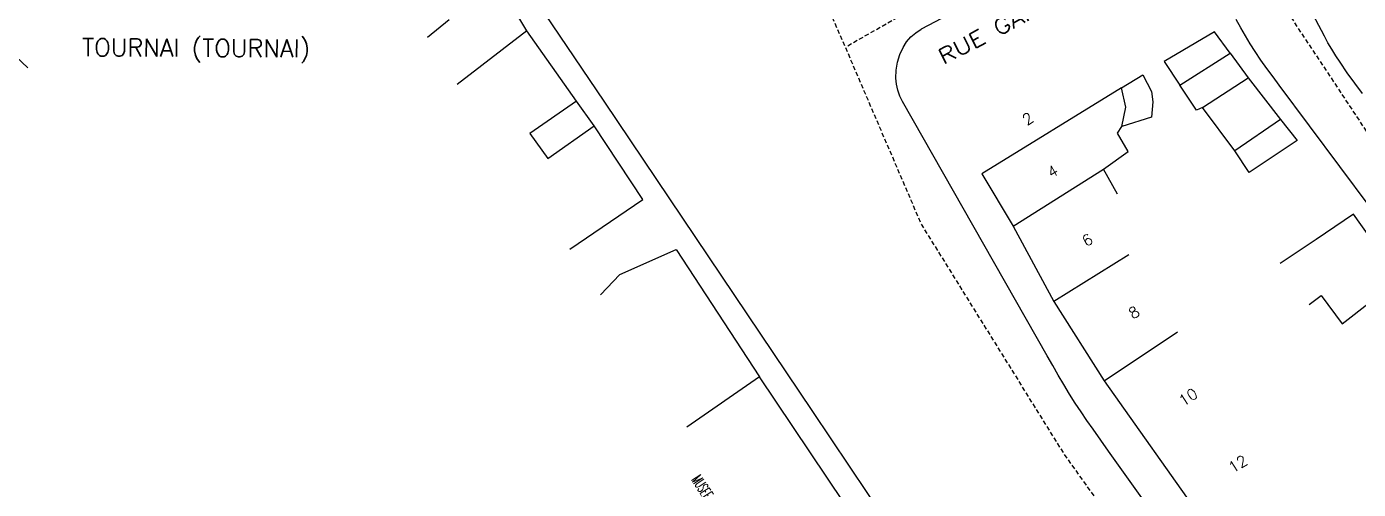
# Model space of a CAD drawing. Header units: millimetres. Extents: x 80000 to 81000, y 144000 to 145000.
# Drawn here: x 80529.8 to 80680.8, y 144186.6 to 144239.1 of the extents above; entities that cross this region are included whole.
import ezdxf
from ezdxf.enums import TextEntityAlignment as Align

# ---------------------------------------------------------------- set-up
doc = ezdxf.new("R2010")
doc.units = ezdxf.units.MM
doc.linetypes.add('DASHED', pattern=[0.75, 0.5, -0.25])
for name, color, linetype in [('W0001', 6, 'DASHED'), ('W0008', 7, 'CONTINUOUS'), ('W0100', 7, 'CONTINUOUS'), ('W0980', 7, 'CONTINUOUS'), ('W0984', 7, 'CONTINUOUS'), ('W0989', 7, 'CONTINUOUS'), ('W0991', 7, 'CONTINUOUS')]:
    doc.layers.add(name, color=color, linetype=linetype)
doc.styles.get("Standard").update_dxf_attribs({"font": 'romans.shx', "width": 0.85})

msp = doc.modelspace()

# ---------------------------------------------------------------- linework, layer by layer
at = {"layer": 'W0001', "flags": 128}
for points in [[(80814.53, 144008.59), (80753.66, 144083.82), (80750.57, 144085.86), (80691.53, 144132.6), (80682.95, 144140.81), (80647.44, 144190.68), (80631.24, 144216.74), (80622, 144238.26), (80608.96, 144267.27), (80585.4, 144252.49), (80562.62, 144280.59)], [(80622.91, 144236.92), (80644.86, 144249.41), (80658.18, 144256.41), (80679.62, 144267.52), (80695.82, 144271.81), (80712.81, 144276.76), (80722.47, 144278.59), (80730.05, 144249.08), (80739.46, 144236.59), (80761.82, 144237.59), (80799.75, 144235.97), (80805.41, 144234.47), (80844.76, 144206.79)], [(80661.18, 144258.28), (80697.24, 144203.79), (80725.76, 144203.16)]]:
    msp.add_lwpolyline(points, dxfattribs=at)
at = {"layer": 'W0008'}
msp.add_line((80652.5, 144190.96), (80650.74, 144193.44), dxfattribs=at)
for points in [[(80627.27, 144183.05), (80618.96, 144195.46), (80595.26, 144230.62), (80579.35, 144254.17), (80572.94, 144262.37), (80571.01, 144264.74), (80570.82, 144264.97), (80570.6, 144265.19), (80570.35, 144265.38), (80570.06, 144265.51), (80569.85, 144265.55), (80569.63, 144265.55), (80569.41, 144265.5), (80569.21, 144265.42)], [(80681.3, 144231.52), (80680.43, 144232.68), (80679.58, 144233.86), (80678.76, 144235.06), (80678.29, 144235.78), (80677.83, 144236.52), (80677.39, 144237.26), (80676.98, 144238.02), (80667.91, 144255.14)], [(80656.06, 144251.85), (80631.25, 144238.8)], [(80692.48, 144204.8), (80671.87, 144232.45), (80671.17, 144233.39), (80670.47, 144234.33), (80669.79, 144235.29), (80669.14, 144236.27), (80668.57, 144237.15), (80668.03, 144238.05), (80667.5, 144238.95), (80666.99, 144239.88)], [(80650.74, 144193.44), (80650.05, 144194.42), (80649.38, 144195.41), (80648.71, 144196.41), (80648.06, 144197.42), (80647.41, 144198.5), (80646.78, 144199.58), (80646.16, 144200.67), (80645.54, 144201.76), (80638.36, 144214.4), (80629.11, 144230.6), (80628.81, 144231.22), (80628.58, 144231.88), (80628.43, 144232.56), (80628.38, 144233.25), (80628.41, 144234.15), (80628.55, 144235.04), (80628.8, 144235.91), (80629.18, 144236.73), (80629.58, 144237.35), (80630.07, 144237.91), (80630.63, 144238.39), (80631.25, 144238.8)], [(80683.26, 144147.85), (80670.04, 144166.39), (80652.5, 144190.96)]]:
    msp.add_lwpolyline(points, dxfattribs=at)
at = {"layer": 'W0100'}
for p, q in [((80586.52, 144238.62), (80583.15, 144244.16)), ((80529.89, 144234.4), (80522.58, 144241.27)), ((80575.25, 144237.9), (80577.7, 144239.89)), ((80592.15, 144230.64), (80586.52, 144238.62)), ((80666.3, 144236.09), (80664.52, 144238.49)), ((80660.59, 144232.44), (80666.3, 144236.09)), ((80666.3, 144236.09), (80668.33, 144233.27)), ((80663.16, 144229.93), (80668.33, 144233.27)), ((80668.33, 144233.27), (80671.99, 144228.55)), ((80594.13, 144227.83), (80592.15, 144230.64)), ((80666.83, 144224.99), (80663.16, 144229.93)), ((80599.65, 144219.47), (80594.13, 144227.83)), ((80671.99, 144228.55), (80666.83, 144224.99)), ((80671.99, 144228.55), (80673.88, 144226.18)), ((80641.69, 144216.48), (80651.91, 144222.93)), ((80653.5, 144220.11), (80651.91, 144222.93)), ((80638.12, 144222.4), (80641.69, 144216.48)), ((80680.29, 144217.81), (80676.03, 144214.97)), ((80685.5, 144210.44), (80680.29, 144217.81)), ((80641.69, 144216.48), (80646.28, 144207.92)), ((80676.03, 144214.97), (80671.95, 144212.25)), ((80654.78, 144213.23), (80646.28, 144207.92)), ((80646.28, 144207.92), (80652, 144198.94)), ((80652, 144198.94), (80660.32, 144204.49)), ((80652, 144198.94), (80665.21, 144180.31))]:
    msp.add_line(p, q, dxfattribs=at)
for points in [[(80586.52, 144238.62), (80578.61, 144232.53)], [(80664.52, 144238.49), (80658.79, 144235.15), (80660.59, 144232.44)], [(80653.99, 144227.78), (80654.46, 144229.96), (80653.98, 144232.14), (80656.4, 144233.63), (80657.35, 144231.72), (80657.52, 144230.55), (80657.35, 144228.81), (80653.99, 144227.78)], [(80651.91, 144222.93), (80654.74, 144224.94), (80653.51, 144227.02), (80653.99, 144227.78), (80654.46, 144229.96), (80653.98, 144232.14), (80638.12, 144222.4)], [(80663.16, 144229.93), (80662.46, 144229.62), (80660.59, 144232.44)], [(80592.15, 144230.64), (80586.84, 144226.98), (80588.9, 144224.14), (80594.13, 144227.83)], [(80673.88, 144226.18), (80668.45, 144222.55), (80666.83, 144224.99)], [(80591.39, 144213.85), (80599.65, 144219.47)], [(80594.86, 144208.69), (80597.06, 144211), (80603.45, 144213.83)], [(80603.45, 144213.83), (80612.88, 144199.37), (80604.66, 144193.68)], [(80675.27, 144207.59), (80676.63, 144208.61), (80678.99, 144205.39), (80685.5, 144210.44)], [(80612.88, 144199.37), (80604.66, 144193.68)], [(80622.48, 144185.14), (80612.88, 144199.37)]]:
    msp.add_lwpolyline(points, dxfattribs=at)

# ---------------------------------------------------------------- texts
at = {"layer": 'W0980'}
msp.add_text('TOURNAI (TOURNAI)', height=2, rotation=359.6927, dxfattribs=at).set_placement((80548.99, 144236.53), align=Align.MIDDLE)
at = {"layer": 'W0984', "width": 0.5}
msp.add_text('MUSEE DE LA TAPISSERIE', height=1.25, rotation=302.589, dxfattribs=at).set_placement((80608.53, 144183.58), align=Align.MIDDLE)
at = {"layer": 'W0989', "width": 1.2}
msp.add_text('RUE GARNIER', height=1.75, rotation=27.3835, dxfattribs=at).set_placement((80641.67, 144239.83), align=Align.MIDDLE)
at = {"layer": 'W0991'}
for s, rotation, p in [('2', 33.6244, (80643.34, 144228.65)), ('4', 30.199, (80646.15, 144222.67)), ('6', 28.812, (80650.09, 144214.9)), ('8', 33.0388, (80655.39, 144206.69)), ('10', 33.5511, (80661.52, 144197.09)), ('12', 31.4488, (80667.16, 144189.52))]:
    msp.add_text(s, height=1.25, rotation=rotation, dxfattribs=at).set_placement(p, align=Align.MIDDLE)

doc.saveas('drawing.dxf')
